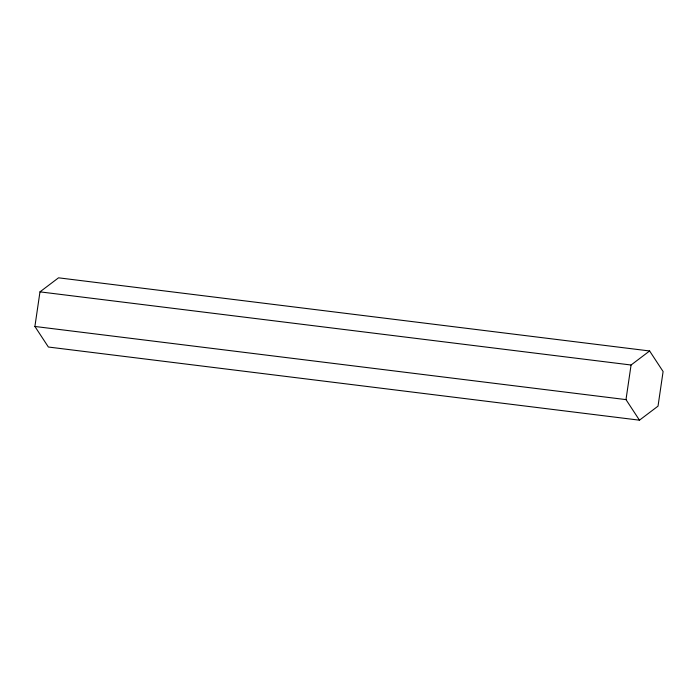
<?xml version="1.0" encoding="UTF-8"?>
<svg xmlns="http://www.w3.org/2000/svg" width="698" height="698" viewBox="0 0 698 698"><rect width="100%" height="100%" fill="white"/><g stroke="black" fill="none" stroke-linecap="round" stroke-linejoin="round"><path stroke-width="1.05" d="M34.9 326.463L39.978 291.86L58.536 277.821L649.62 350.972L663.1 371.537L658.022 406.14L639.464 420.179L48.38 347.028L34.9 326.463L625.993 399.614L639.464 420.179M625.993 399.614L631.071 365.01L649.62 350.972M39.978 291.86L631.071 365.01"/></g></svg>
